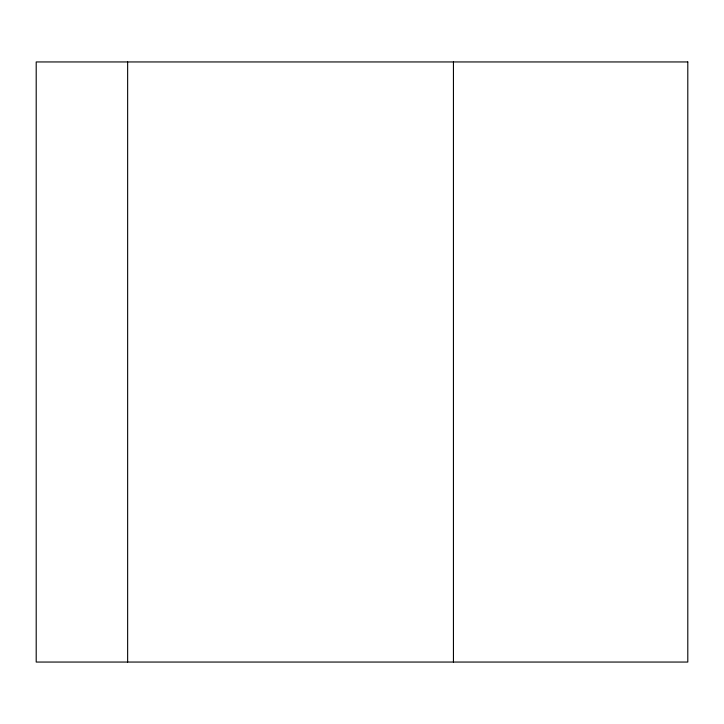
<?xml version="1.0" encoding="UTF-8"?>
<svg xmlns="http://www.w3.org/2000/svg" width="724" height="724" viewBox="0 0 724 724"><rect width="100%" height="100%" fill="white"/><g stroke="black" fill="none" stroke-linecap="round" stroke-linejoin="round"><path stroke-width="1.09" d="M453.441 61.947L453.441 662.053M127.641 61.947L127.641 662.053M687.8 61.947L36.2 61.947L36.2 662.053L687.8 662.053L687.8 61.947"/></g></svg>
